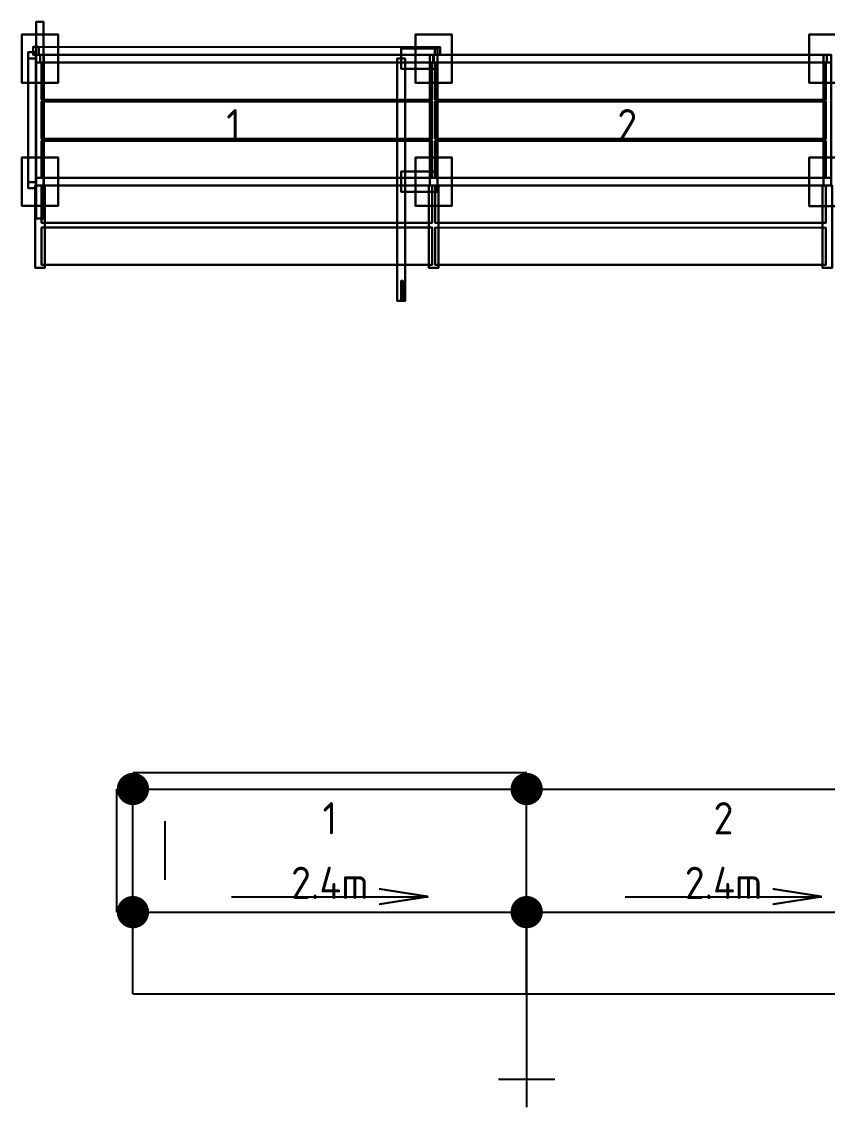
# Model space of a CAD drawing. Header units: millimetres. Extents: x 45959 to 58943, y 20090 to 26810.
# Drawn here: x 45959 to 50949, y 20090 to 26810 of the extents above; entities that cross this region are included whole.
import ezdxf
from ezdxf.enums import TextEntityAlignment as Align

# ---------------------------------------------------------------- set-up
doc = ezdxf.new("R2010")
doc.units = ezdxf.units.MM
doc.linetypes.add('KwikScaf_DASHED', pattern=[3.75, 2.5, -1.25])
doc.linetypes.add('KwikScaf_Line', pattern=[1, 1, 0])
doc.layers.add('KwikScaf 3D', color=7, linetype='CONTINUOUS')
doc.layers.add('KwikScaf Schematic', color=7, linetype='CONTINUOUS')
doc.styles.add('KwikScaf ISO', font='isocp.shx')

msp = doc.modelspace()

# ---------------------------------------------------------------- linework, layer by layer
at = {"layer": 'KwikScaf Schematic', "color": 1, "linetype": 'KwikScaf_DASHED'}
for p, q in [((49086.8, 22160), (46647.8, 22160.1)), ((46547.7, 21298.1), (46547.8, 22060.1)), ((46847.7, 21498.1), (46847.8, 21860.1))]:
    msp.add_line(p, q, dxfattribs=at)
at = {"layer": 'KwikScaf Schematic', "color": 1, "linetype": 'KwikScaf_Line'}
for p, q in [((46647.7, 21298.1), (46647.8, 22060.1)), ((46647.8, 22060.1), (49086.8, 22060)), ((49086.7, 21298), (49086.8, 22060)), ((49086.8, 22060), (51525.8, 22059.8)), ((48477, 21393.2), (48172.1, 21440.9)), ((50916, 21393.1), (50611.1, 21440.7)), ((47257.5, 21393.3), (48477, 21393.2)), ((48477, 21393.2), (48172.1, 21345.6)), ((49696.5, 21393.2), (50916, 21393.1)), ((50916, 21393.1), (50611.1, 21345.5)), ((46647.7, 21298.1), (49086.7, 21298)), ((46647.7, 20790.1), (46647.7, 21298.1)), ((49086.7, 21298), (49086.7, 20790)), ((49086.7, 21298), (51525.7, 21297.8)), ((49086.7, 20790), (49086.7, 21298)), ((49086.7, 20790), (46647.7, 20790.1)), ((49086.7, 20790), (49086.6, 20090)), ((51525.7, 20789.8), (49086.7, 20790)), ((48911.7, 20265), (49261.7, 20264.9))]:
    msp.add_line(p, q, dxfattribs=at)
for points in [[(46647.8, 22110.1, 100, 100, -0.198912), (46683.1, 22095.5, 100, 100, -0.198912), (46697.8, 22060.1, 100, 100, -0.198912), (46683.1, 22024.7, 100, 100, -0.198912), (46647.8, 22010.1, 100, 100, -0.198912), (46612.4, 22024.8, 100, 100, -0.198912), (46597.8, 22060.1, 100, 100, -0.198912), (46612.4, 22095.5, 100, 100, -0.198912)], [(49086.8, 22110, 100, 100, -0.198912), (49122.1, 22095.3, 100, 100, -0.198912), (49136.8, 22059.9, 100, 100, -0.198912), (49122.1, 22024.6, 100, 100, -0.198912), (49086.8, 22010, 100, 100, -0.198912), (49051.4, 22024.6, 100, 100, -0.198912), (49036.8, 22060, 100, 100, -0.198912), (49051.4, 22095.3, 100, 100, -0.198912)], [(49086.8, 22110, 100, 100, -0.198912), (49122.1, 22095.3, 100, 100, -0.198912), (49136.8, 22059.9, 100, 100, -0.198912), (49122.1, 22024.6, 100, 100, -0.198912), (49086.8, 22010, 100, 100, -0.198912), (49051.4, 22024.6, 100, 100, -0.198912), (49036.8, 22060, 100, 100, -0.198912), (49051.4, 22095.3, 100, 100, -0.198912)], [(49086.7, 21348, 100, 100, -0.198912), (49122.1, 21333.3, 100, 100, -0.198912), (49136.7, 21297.9, 100, 100, -0.198912), (49122.1, 21262.6, 100, 100, -0.198912), (49086.7, 21248, 100, 100, -0.198912), (49051.4, 21262.6, 100, 100, -0.198912), (49036.7, 21298, 100, 100, -0.198912), (49051.4, 21333.3, 100, 100, -0.198912)]]:
    msp.add_lwpolyline(points, format="xyseb", close=True, dxfattribs=at)
at = {"layer": 'KwikScaf Schematic', "color": 1, "linetype": 'KwikScaf_Line', "const_width": 100}
for points in [[(46647.7, 21348.1, -0.198912), (46683.1, 21333.5, -0.198912), (46697.7, 21298.1, -0.198912), (46683.1, 21262.7, -0.198912), (46647.7, 21248.1, -0.198912), (46612.4, 21262.8, -0.198912), (46597.7, 21298.1, -0.198912), (46612.4, 21333.5, -0.198912)], [(49086.7, 21348, -0.198912), (49122.1, 21333.3, -0.198912), (49136.7, 21297.9, -0.198912), (49122.1, 21262.6, -0.198912), (49086.7, 21248, -0.198912), (49051.4, 21262.6, -0.198912), (49036.7, 21298, -0.198912), (49051.4, 21333.3, -0.198912)]]:
    msp.add_lwpolyline(points, format="xyb", close=True, dxfattribs=at)

# ---------------------------------------------------------------- texts
at = {"layer": 'KwikScaf 3D', "color": 230, "style": 'KwikScaf ISO'}
for s, p in [('1', (47271.1, 26169)), ('2', (49710.1, 26168.8))]:
    msp.add_text(s, height=200, rotation=359.99633, dxfattribs=at).set_placement(p, align=Align.MIDDLE_CENTER)
at = {"layer": 'KwikScaf Schematic', "style": 'KwikScaf ISO'}
for s, p in [('1', (47867.3, 21879)), ('2', (50306.3, 21878.9)), ('2.4m', (47867.2, 21479)), ('2.4m', (50306.2, 21478.9))]:
    msp.add_text(s, height=200, rotation=359.99633, dxfattribs=at).set_placement(p, align=Align.MIDDLE_CENTER)

# ---------------------------------------------------------------- meshes
at = {"layer": 'KwikScaf 3D', "color": 60}
mesh = msp.add_polymesh((6, 3), dxfattribs=at)
for k, corner in enumerate([(46094.2, 26809.6, 2576.7), (46094.2, 26809.6, 1586.7), (46094.2, 26809.6, 1586.7), (46094.1, 25590.6, 2576.7), (46094.1, 25590.6, 1586.7), (46094.1, 25590.6, 1586.7), (46048.1, 25590.6, 2576.7), (46048.1, 25590.6, 1586.7), (46094.1, 25590.6, 1586.7), (46048.2, 26809.6, 2576.7), (46048.2, 26809.6, 1586.7), (46094.2, 26809.6, 1586.7), (46048.2, 26809.6, 2576.7), (46048.2, 26809.6, 2576.7), (46094.2, 26809.6, 2576.7), (46048.1, 25590.6, 2576.7), (46048.1, 25590.6, 2576.7), (46094.1, 25590.6, 2576.7)]):
    mesh.set_mesh_vertex(divmod(k, 3), corner)
at = {"layer": 'KwikScaf 3D', "color": 200}
mesh = msp.add_polymesh((6, 3), dxfattribs=at)
for k, corner in enumerate([(45958.7, 26731.1, -460), (45958.7, 26731.1, -498), (45958.7, 26731.1, -498), (46183.7, 26731, -460), (46183.7, 26731, -498), (46183.7, 26731, -498), (46183.7, 26431, -460), (46183.7, 26431, -498), (46183.7, 26731, -498), (45958.7, 26431.1, -460), (45958.7, 26431.1, -498), (45958.7, 26731.1, -498), (45958.7, 26431.1, -460), (45958.7, 26431.1, -460), (45958.7, 26731.1, -460), (46183.7, 26431, -460), (46183.7, 26431, -460), (46183.7, 26731, -460)]):
    mesh.set_mesh_vertex(divmod(k, 3), corner)
mesh = msp.add_polymesh((6, 3), dxfattribs=at)
for k, corner in enumerate([(48397.7, 26730.9, -460), (48397.7, 26730.9, -498), (48397.7, 26730.9, -498), (48622.7, 26730.9, -460), (48622.7, 26730.9, -498), (48622.7, 26730.9, -498), (48622.7, 26430.9, -460), (48622.7, 26430.9, -498), (48622.7, 26730.9, -498), (48397.7, 26430.9, -460), (48397.7, 26430.9, -498), (48397.7, 26730.9, -498), (48397.7, 26430.9, -460), (48397.7, 26430.9, -460), (48397.7, 26730.9, -460), (48622.7, 26430.9, -460), (48622.7, 26430.9, -460), (48622.7, 26730.9, -460)]):
    mesh.set_mesh_vertex(divmod(k, 3), corner)
mesh = msp.add_polymesh((6, 3), dxfattribs=at)
for k, corner in enumerate([(50836.7, 26730.8, -460), (50836.7, 26730.8, -498), (50836.7, 26730.8, -498), (51061.7, 26730.7, -460), (51061.7, 26730.7, -498), (51061.7, 26730.7, -498), (51061.7, 26430.7, -460), (51061.7, 26430.7, -498), (51061.7, 26730.7, -498), (50836.7, 26430.8, -460), (50836.7, 26430.8, -498), (50836.7, 26730.8, -498), (50836.7, 26430.8, -460), (50836.7, 26430.8, -460), (50836.7, 26730.8, -460), (51061.7, 26430.7, -460), (51061.7, 26430.7, -460), (51061.7, 26730.7, -460)]):
    mesh.set_mesh_vertex(divmod(k, 3), corner)
at = {"layer": 'KwikScaf 3D', "color": 150}
mesh = msp.add_polymesh((6, 3), dxfattribs=at)
for k, corner in enumerate([(45999.1, 25817.3, 1063.2), (45999.1, 25779.3, 1033.9), (45999.1, 25779.3, 1033.9), (45999.2, 26620.8, 19.7), (45999.2, 26582.8, -9.6), (45999.2, 26582.8, -9.6), (46047.2, 26620.8, 19.7), (46047.2, 26582.8, -9.6), (45999.2, 26582.8, -9.6), (46047.1, 25817.3, 1063.2), (46047.1, 25779.3, 1033.9), (45999.1, 25779.3, 1033.9), (46047.1, 25817.3, 1063.2), (46047.1, 25817.3, 1063.2), (45999.1, 25817.3, 1063.2), (46047.2, 26620.8, 19.7), (46047.2, 26620.8, 19.7), (45999.2, 26620.8, 19.7)]):
    mesh.set_mesh_vertex(divmod(k, 3), corner)
mesh = msp.add_polymesh((6, 3), dxfattribs=at)
for k, corner in enumerate([(46047.2, 26582.8, 2549.2), (46047.2, 26620.8, 2519.9), (46047.2, 26620.8, 2519.9), (46047.1, 25779.3, 1505.7), (46047.1, 25817.3, 1476.4), (46047.1, 25817.3, 1476.4), (45999.1, 25779.3, 1505.7), (45999.1, 25817.3, 1476.4), (46047.1, 25817.3, 1476.4), (45999.2, 26582.8, 2549.2), (45999.2, 26620.8, 2519.9), (46047.2, 26620.8, 2519.9), (45999.2, 26582.8, 2549.2), (45999.2, 26582.8, 2549.2), (46047.2, 26582.8, 2549.2), (45999.1, 25779.3, 1505.7), (45999.1, 25779.3, 1505.7), (46047.1, 25779.3, 1505.7)]):
    mesh.set_mesh_vertex(divmod(k, 3), corner)
mesh = msp.add_polymesh((6, 3), dxfattribs=at)
for k, corner in enumerate([(46064.4, 26653.1, 2521.9), (46030.2, 26653.1, 2488.2), (46030.2, 26653.1, 2488.2), (48551.1, 26652.9, -0.4), (48517, 26652.9, -34.1), (48517, 26652.9, -34.1), (48551.1, 26604.9, -0.4), (48517, 26604.9, -34.1), (48517, 26652.9, -34.1), (46064.4, 26605.1, 2521.9), (46030.2, 26605.1, 2488.2), (46030.2, 26653.1, 2488.2), (46064.4, 26605.1, 2521.9), (46064.4, 26605.1, 2521.9), (46064.4, 26653.1, 2521.9), (48551.1, 26604.9, -0.4), (48551.1, 26604.9, -0.4), (48551.1, 26652.9, -0.4)]):
    mesh.set_mesh_vertex(divmod(k, 3), corner)
at = {"layer": 'KwikScaf 3D', "color": 140}
mesh = msp.add_polymesh((6, 3), dxfattribs=at)
for k, corner in enumerate([(48534.2, 26518.4, 1452.5), (48534.2, 26518.4, 1327.5), (48534.2, 26518.4, 1327.5), (48309.2, 26518.4, 1452.5), (48309.2, 26518.4, 1327.5), (48309.2, 26518.4, 1327.5), (48309.2, 26643.4, 1452.5), (48309.2, 26643.4, 1327.5), (48309.2, 26518.4, 1327.5), (48534.2, 26643.4, 1452.5), (48534.2, 26643.4, 1327.5), (48534.2, 26518.4, 1327.5), (48534.2, 26643.4, 1452.5), (48534.2, 26643.4, 1452.5), (48534.2, 26518.4, 1452.5), (48309.2, 26643.4, 1452.5), (48309.2, 26643.4, 1452.5), (48309.2, 26518.4, 1452.5)]):
    mesh.set_mesh_vertex(divmod(k, 3), corner)
at = {"layer": 'KwikScaf 3D', "color": 50}
mesh = msp.add_polymesh((6, 3), dxfattribs=at)
for k, corner in enumerate([(46095.2, 26557.1, 100), (46095.2, 26557.1, 52), (46095.2, 26557.1, 52), (46095.1, 25843.1, 100), (46095.1, 25843.1, 52), (46095.1, 25843.1, 52), (46047.1, 25843.1, 100), (46047.1, 25843.1, 52), (46095.1, 25843.1, 52), (46047.2, 26557.1, 100), (46047.2, 26557.1, 52), (46095.2, 26557.1, 52), (46047.2, 26557.1, 100), (46047.2, 26557.1, 100), (46095.2, 26557.1, 100), (46047.1, 25843.1, 100), (46047.1, 25843.1, 100), (46095.1, 25843.1, 100)]):
    mesh.set_mesh_vertex(divmod(k, 3), corner)
mesh = msp.add_polymesh((6, 3), dxfattribs=at)
for k, corner in enumerate([(46095.2, 26557.1, 1586), (46095.2, 26557.1, 1538), (46095.2, 26557.1, 1538), (46095.1, 25843.1, 1586), (46095.1, 25843.1, 1538), (46095.1, 25843.1, 1538), (46047.1, 25843.1, 1586), (46047.1, 25843.1, 1538), (46095.1, 25843.1, 1538), (46047.2, 26557.1, 1586), (46047.2, 26557.1, 1538), (46095.2, 26557.1, 1538), (46047.2, 26557.1, 1586), (46047.2, 26557.1, 1586), (46095.2, 26557.1, 1586), (46047.1, 25843.1, 1586), (46047.1, 25843.1, 1586), (46095.1, 25843.1, 1586)]):
    mesh.set_mesh_vertex(divmod(k, 3), corner)
mesh = msp.add_polymesh((6, 3), dxfattribs=at)
for k, corner in enumerate([(46095.2, 26557.1, 3072), (46095.2, 26557.1, 3024), (46095.2, 26557.1, 3024), (46095.1, 25843.1, 3072), (46095.1, 25843.1, 3024), (46095.1, 25843.1, 3024), (46047.1, 25843.1, 3072), (46047.1, 25843.1, 3024), (46095.1, 25843.1, 3024), (46047.2, 26557.1, 3072), (46047.2, 26557.1, 3024), (46095.2, 26557.1, 3024), (46047.2, 26557.1, 3072), (46047.2, 26557.1, 3072), (46095.2, 26557.1, 3072), (46047.1, 25843.1, 3072), (46047.1, 25843.1, 3072), (46095.1, 25843.1, 3072)]):
    mesh.set_mesh_vertex(divmod(k, 3), corner)
at = {"layer": 'KwikScaf 3D', "color": 70}
mesh = msp.add_polymesh((6, 3), dxfattribs=at)
for k, corner in enumerate([(46095.2, 26557.1, 2576.7), (46095.2, 26557.1, 2528.7), (46095.2, 26557.1, 2528.7), (46095.1, 25843.1, 2576.7), (46095.1, 25843.1, 2528.7), (46095.1, 25843.1, 2528.7), (46047.1, 25843.1, 2576.7), (46047.1, 25843.1, 2528.7), (46095.1, 25843.1, 2528.7), (46047.2, 26557.1, 2576.7), (46047.2, 26557.1, 2528.7), (46095.2, 26557.1, 2528.7), (46047.2, 26557.1, 2576.7), (46047.2, 26557.1, 2576.7), (46095.2, 26557.1, 2576.7), (46047.1, 25843.1, 2576.7), (46047.1, 25843.1, 2576.7), (46095.1, 25843.1, 2576.7)]):
    mesh.set_mesh_vertex(divmod(k, 3), corner)
at = {"layer": 'KwikScaf 3D', "color": 180}
mesh = msp.add_polymesh((6, 3), dxfattribs=at)
for k, corner in enumerate([(46095.2, 26605.1, 2391.7), (46047.2, 26605.1, 2391.7), (46047.2, 26605.1, 2391.7), (46095.2, 26605.1, -185), (46047.2, 26605.1, -185), (46047.2, 26605.1, -185), (46095.2, 26557.1, -185), (46047.2, 26557.1, -185), (46047.2, 26605.1, -185), (46095.2, 26557.1, 2391.7), (46047.2, 26557.1, 2391.7), (46047.2, 26605.1, 2391.7), (46095.2, 26557.1, 2391.7), (46095.2, 26557.1, 2391.7), (46095.2, 26605.1, 2391.7), (46095.2, 26557.1, -185), (46095.2, 26557.1, -185), (46095.2, 26605.1, -185)]):
    mesh.set_mesh_vertex(divmod(k, 3), corner)
mesh = msp.add_polymesh((6, 3), dxfattribs=at)
for k, corner in enumerate([(46095.2, 26605.1, 3382.3), (46047.2, 26605.1, 3382.3), (46047.2, 26605.1, 3382.3), (46095.2, 26605.1, 2291.7), (46047.2, 26605.1, 2291.7), (46047.2, 26605.1, 2291.7), (46095.2, 26557.1, 2291.7), (46047.2, 26557.1, 2291.7), (46047.2, 26605.1, 2291.7), (46095.2, 26557.1, 3382.3), (46047.2, 26557.1, 3382.3), (46047.2, 26605.1, 3382.3), (46095.2, 26557.1, 3382.3), (46095.2, 26557.1, 3382.3), (46095.2, 26605.1, 3382.3), (46095.2, 26557.1, 2291.7), (46095.2, 26557.1, 2291.7), (46095.2, 26605.1, 2291.7)]):
    mesh.set_mesh_vertex(divmod(k, 3), corner)
at = {"layer": 'KwikScaf 3D', "color": 190}
mesh = msp.add_polymesh((6, 3), dxfattribs=at)
for k, corner in enumerate([(46095.2, 26605.1), (46047.2, 26605.1), (46047.2, 26605.1), (46095.2, 26605.1, -460), (46047.2, 26605.1, -460), (46047.2, 26605.1, -460), (46095.2, 26557.1, -460), (46047.2, 26557.1, -460), (46047.2, 26605.1, -460), (46095.2, 26557.1), (46047.2, 26557.1), (46047.2, 26605.1), (46095.2, 26557.1), (46095.2, 26557.1), (46095.2, 26605.1), (46095.2, 26557.1, -460), (46095.2, 26557.1, -460), (46095.2, 26605.1, -460)]):
    mesh.set_mesh_vertex(divmod(k, 3), corner)
at = {"layer": 'KwikScaf 3D', "color": 60}
mesh = msp.add_polymesh((6, 3), dxfattribs=at)
for k, corner in enumerate([(48508.2, 26557.9, 2556.7), (48508.2, 26557.9, 1566.7), (48508.2, 26557.9, 1566.7), (46073.2, 26558.1, 2556.7), (46073.2, 26558.1, 1566.7), (46073.2, 26558.1, 1566.7), (46073.2, 26604.1, 2556.7), (46073.2, 26604.1, 1566.7), (46073.2, 26558.1, 1566.7), (48508.2, 26603.9, 2556.7), (48508.2, 26603.9, 1566.7), (48508.2, 26557.9, 1566.7), (48508.2, 26603.9, 2556.7), (48508.2, 26603.9, 2556.7), (48508.2, 26557.9, 2556.7), (46073.2, 26604.1, 2556.7), (46073.2, 26604.1, 2556.7), (46073.2, 26558.1, 2556.7)]):
    mesh.set_mesh_vertex(divmod(k, 3), corner)
at = {"layer": 'KwikScaf 3D', "color": 20}
mesh = msp.add_polymesh((6, 3), dxfattribs=at)
for k, corner in enumerate([(48500.7, 26326.9, 1607), (48500.7, 26326.9, 1543), (48500.7, 26326.9, 1543), (46080.7, 26327.1, 1607), (46080.7, 26327.1, 1543), (46080.7, 26327.1, 1543), (46080.7, 26557.1, 1607), (46080.7, 26557.1, 1543), (46080.7, 26327.1, 1543), (48500.7, 26556.9, 1607), (48500.7, 26556.9, 1543), (48500.7, 26326.9, 1543), (48500.7, 26556.9, 1607), (48500.7, 26556.9, 1607), (48500.7, 26326.9, 1607), (46080.7, 26557.1, 1607), (46080.7, 26557.1, 1607), (46080.7, 26327.1, 1607)]):
    mesh.set_mesh_vertex(divmod(k, 3), corner)
at = {"layer": 'KwikScaf 3D', "color": 40}
mesh = msp.add_polymesh((6, 3), dxfattribs=at)
for k, corner in enumerate([(48486.2, 26556.9, 80), (48486.2, 26556.9, 32), (48486.2, 26556.9, 32), (46095.2, 26557.1, 80), (46095.2, 26557.1, 32), (46095.2, 26557.1, 32), (46095.2, 26605.1, 80), (46095.2, 26605.1, 32), (46095.2, 26557.1, 32), (48486.2, 26604.9, 80), (48486.2, 26604.9, 32), (48486.2, 26556.9, 32), (48486.2, 26604.9, 80), (48486.2, 26604.9, 80), (48486.2, 26556.9, 80), (46095.2, 26605.1, 80), (46095.2, 26605.1, 80), (46095.2, 26557.1, 80)]):
    mesh.set_mesh_vertex(divmod(k, 3), corner)
mesh = msp.add_polymesh((6, 3), dxfattribs=at)
for k, corner in enumerate([(48486.2, 26556.9, 1566), (48486.2, 26556.9, 1518), (48486.2, 26556.9, 1518), (46095.2, 26557.1, 1566), (46095.2, 26557.1, 1518), (46095.2, 26557.1, 1518), (46095.2, 26605.1, 1566), (46095.2, 26605.1, 1518), (46095.2, 26557.1, 1518), (48486.2, 26604.9, 1566), (48486.2, 26604.9, 1518), (48486.2, 26556.9, 1518), (48486.2, 26604.9, 1566), (48486.2, 26604.9, 1566), (48486.2, 26556.9, 1566), (46095.2, 26605.1, 1566), (46095.2, 26605.1, 1566), (46095.2, 26557.1, 1566)]):
    mesh.set_mesh_vertex(divmod(k, 3), corner)
mesh = msp.add_polymesh((6, 3), dxfattribs=at)
for k, corner in enumerate([(48486.2, 26556.9, 3052), (48486.2, 26556.9, 3004), (48486.2, 26556.9, 3004), (46095.2, 26557.1, 3052), (46095.2, 26557.1, 3004), (46095.2, 26557.1, 3004), (46095.2, 26605.1, 3052), (46095.2, 26605.1, 3004), (46095.2, 26557.1, 3004), (48486.2, 26604.9, 3052), (48486.2, 26604.9, 3004), (48486.2, 26556.9, 3004), (48486.2, 26604.9, 3052), (48486.2, 26604.9, 3052), (48486.2, 26556.9, 3052), (46095.2, 26605.1, 3052), (46095.2, 26605.1, 3052), (46095.2, 26557.1, 3052)]):
    mesh.set_mesh_vertex(divmod(k, 3), corner)
at = {"layer": 'KwikScaf 3D', "color": 70}
mesh = msp.add_polymesh((6, 3), dxfattribs=at)
for k, corner in enumerate([(48486.2, 26556.9, 2556.7), (48486.2, 26556.9, 2508.7), (48486.2, 26556.9, 2508.7), (46095.2, 26557.1, 2556.7), (46095.2, 26557.1, 2508.7), (46095.2, 26557.1, 2508.7), (46095.2, 26605.1, 2556.7), (46095.2, 26605.1, 2508.7), (46095.2, 26557.1, 2508.7), (48486.2, 26604.9, 2556.7), (48486.2, 26604.9, 2508.7), (48486.2, 26556.9, 2508.7), (48486.2, 26604.9, 2556.7), (48486.2, 26604.9, 2556.7), (48486.2, 26556.9, 2556.7), (46095.2, 26605.1, 2556.7), (46095.2, 26605.1, 2556.7), (46095.2, 26557.1, 2556.7)]):
    mesh.set_mesh_vertex(divmod(k, 3), corner)
at = {"layer": 'KwikScaf 3D', "color": 120}
mesh = msp.add_polymesh((6, 3), dxfattribs=at)
for k, corner in enumerate([(48283.6, 25080.9, 1415.5), (48283.6, 25080.9, 1364.5), (48283.6, 25080.9, 1364.5), (48283.7, 26580.9, 1415.5), (48283.7, 26580.9, 1364.5), (48283.7, 26580.9, 1364.5), (48334.7, 26580.9, 1415.5), (48334.7, 26580.9, 1364.5), (48283.7, 26580.9, 1364.5), (48334.6, 25080.9, 1415.5), (48334.6, 25080.9, 1364.5), (48283.6, 25080.9, 1364.5), (48334.6, 25080.9, 1415.5), (48334.6, 25080.9, 1415.5), (48283.6, 25080.9, 1415.5), (48334.7, 26580.9, 1415.5), (48334.7, 26580.9, 1415.5), (48283.7, 26580.9, 1415.5)]):
    mesh.set_mesh_vertex(divmod(k, 3), corner)
at = {"layer": 'KwikScaf 3D', "color": 50}
mesh = msp.add_polymesh((6, 3), dxfattribs=at)
for k, corner in enumerate([(48486.1, 25842.9, 100), (48486.1, 25842.9, 52), (48486.1, 25842.9, 52), (48486.2, 26556.9, 100), (48486.2, 26556.9, 52), (48486.2, 26556.9, 52), (48534.2, 26556.9, 100), (48534.2, 26556.9, 52), (48486.2, 26556.9, 52), (48534.1, 25842.9, 100), (48534.1, 25842.9, 52), (48486.1, 25842.9, 52), (48534.1, 25842.9, 100), (48534.1, 25842.9, 100), (48486.1, 25842.9, 100), (48534.2, 26556.9, 100), (48534.2, 26556.9, 100), (48486.2, 26556.9, 100)]):
    mesh.set_mesh_vertex(divmod(k, 3), corner)
mesh = msp.add_polymesh((6, 3), dxfattribs=at)
for k, corner in enumerate([(48486.1, 25842.9, 1586), (48486.1, 25842.9, 1538), (48486.1, 25842.9, 1538), (48486.2, 26556.9, 1586), (48486.2, 26556.9, 1538), (48486.2, 26556.9, 1538), (48534.2, 26556.9, 1586), (48534.2, 26556.9, 1538), (48486.2, 26556.9, 1538), (48534.1, 25842.9, 1586), (48534.1, 25842.9, 1538), (48486.1, 25842.9, 1538), (48534.1, 25842.9, 1586), (48534.1, 25842.9, 1586), (48486.1, 25842.9, 1586), (48534.2, 26556.9, 1586), (48534.2, 26556.9, 1586), (48486.2, 26556.9, 1586)]):
    mesh.set_mesh_vertex(divmod(k, 3), corner)
at = {"layer": 'KwikScaf 3D', "color": 180}
mesh = msp.add_polymesh((6, 3), dxfattribs=at)
for k, corner in enumerate([(48534.2, 26604.9, 2391.7), (48486.2, 26604.9, 2391.7), (48486.2, 26604.9, 2391.7), (48534.2, 26604.9, -185), (48486.2, 26604.9, -185), (48486.2, 26604.9, -185), (48534.2, 26556.9, -185), (48486.2, 26556.9, -185), (48486.2, 26604.9, -185), (48534.2, 26556.9, 2391.7), (48486.2, 26556.9, 2391.7), (48486.2, 26604.9, 2391.7), (48534.2, 26556.9, 2391.7), (48534.2, 26556.9, 2391.7), (48534.2, 26604.9, 2391.7), (48534.2, 26556.9, -185), (48534.2, 26556.9, -185), (48534.2, 26604.9, -185)]):
    mesh.set_mesh_vertex(divmod(k, 3), corner)
mesh = msp.add_polymesh((6, 3), dxfattribs=at)
for k, corner in enumerate([(48534.2, 26604.9, 3382.3), (48486.2, 26604.9, 3382.3), (48486.2, 26604.9, 3382.3), (48534.2, 26604.9, 2291.7), (48486.2, 26604.9, 2291.7), (48486.2, 26604.9, 2291.7), (48534.2, 26556.9, 2291.7), (48486.2, 26556.9, 2291.7), (48486.2, 26604.9, 2291.7), (48534.2, 26556.9, 3382.3), (48486.2, 26556.9, 3382.3), (48486.2, 26604.9, 3382.3), (48534.2, 26556.9, 3382.3), (48534.2, 26556.9, 3382.3), (48534.2, 26604.9, 3382.3), (48534.2, 26556.9, 2291.7), (48534.2, 26556.9, 2291.7), (48534.2, 26604.9, 2291.7)]):
    mesh.set_mesh_vertex(divmod(k, 3), corner)
at = {"layer": 'KwikScaf 3D', "color": 190}
mesh = msp.add_polymesh((6, 3), dxfattribs=at)
for k, corner in enumerate([(48534.2, 26604.9), (48486.2, 26604.9), (48486.2, 26604.9), (48534.2, 26604.9, -460), (48486.2, 26604.9, -460), (48486.2, 26604.9, -460), (48534.2, 26556.9, -460), (48486.2, 26556.9, -460), (48486.2, 26604.9, -460), (48534.2, 26556.9), (48486.2, 26556.9), (48486.2, 26604.9), (48534.2, 26556.9), (48534.2, 26556.9), (48534.2, 26604.9), (48534.2, 26556.9, -460), (48534.2, 26556.9, -460), (48534.2, 26604.9, -460)]):
    mesh.set_mesh_vertex(divmod(k, 3), corner)
at = {"layer": 'KwikScaf 3D', "color": 60}
mesh = msp.add_polymesh((6, 3), dxfattribs=at)
for k, corner in enumerate([(50947.2, 26557.7, 2556.7), (50947.2, 26557.7, 1566.7), (50947.2, 26557.7, 1566.7), (48512.2, 26557.9, 2556.7), (48512.2, 26557.9, 1566.7), (48512.2, 26557.9, 1566.7), (48512.2, 26603.9, 2556.7), (48512.2, 26603.9, 1566.7), (48512.2, 26557.9, 1566.7), (50947.2, 26603.7, 2556.7), (50947.2, 26603.7, 1566.7), (50947.2, 26557.7, 1566.7), (50947.2, 26603.7, 2556.7), (50947.2, 26603.7, 2556.7), (50947.2, 26557.7, 2556.7), (48512.2, 26603.9, 2556.7), (48512.2, 26603.9, 2556.7), (48512.2, 26557.9, 2556.7)]):
    mesh.set_mesh_vertex(divmod(k, 3), corner)
at = {"layer": 'KwikScaf 3D', "color": 20}
mesh = msp.add_polymesh((6, 3), dxfattribs=at)
for k, corner in enumerate([(50939.7, 26326.7, 1607), (50939.7, 26326.7, 1543), (50939.7, 26326.7, 1543), (48519.7, 26326.9, 1607), (48519.7, 26326.9, 1543), (48519.7, 26326.9, 1543), (48519.7, 26556.9, 1607), (48519.7, 26556.9, 1543), (48519.7, 26326.9, 1543), (50939.7, 26556.7, 1607), (50939.7, 26556.7, 1543), (50939.7, 26326.7, 1543), (50939.7, 26556.7, 1607), (50939.7, 26556.7, 1607), (50939.7, 26326.7, 1607), (48519.7, 26556.9, 1607), (48519.7, 26556.9, 1607), (48519.7, 26326.9, 1607)]):
    mesh.set_mesh_vertex(divmod(k, 3), corner)
at = {"layer": 'KwikScaf 3D', "color": 40}
mesh = msp.add_polymesh((6, 3), dxfattribs=at)
for k, corner in enumerate([(50925.2, 26556.7, 80), (50925.2, 26556.7, 32), (50925.2, 26556.7, 32), (48534.2, 26556.9, 80), (48534.2, 26556.9, 32), (48534.2, 26556.9, 32), (48534.2, 26604.9, 80), (48534.2, 26604.9, 32), (48534.2, 26556.9, 32), (50925.2, 26604.7, 80), (50925.2, 26604.7, 32), (50925.2, 26556.7, 32), (50925.2, 26604.7, 80), (50925.2, 26604.7, 80), (50925.2, 26556.7, 80), (48534.2, 26604.9, 80), (48534.2, 26604.9, 80), (48534.2, 26556.9, 80)]):
    mesh.set_mesh_vertex(divmod(k, 3), corner)
mesh = msp.add_polymesh((6, 3), dxfattribs=at)
for k, corner in enumerate([(50925.2, 26556.7, 1566), (50925.2, 26556.7, 1518), (50925.2, 26556.7, 1518), (48534.2, 26556.9, 1566), (48534.2, 26556.9, 1518), (48534.2, 26556.9, 1518), (48534.2, 26604.9, 1566), (48534.2, 26604.9, 1518), (48534.2, 26556.9, 1518), (50925.2, 26604.7, 1566), (50925.2, 26604.7, 1518), (50925.2, 26556.7, 1518), (50925.2, 26604.7, 1566), (50925.2, 26604.7, 1566), (50925.2, 26556.7, 1566), (48534.2, 26604.9, 1566), (48534.2, 26604.9, 1566), (48534.2, 26556.9, 1566)]):
    mesh.set_mesh_vertex(divmod(k, 3), corner)
mesh = msp.add_polymesh((6, 3), dxfattribs=at)
for k, corner in enumerate([(50925.2, 26556.7, 3052), (50925.2, 26556.7, 3004), (50925.2, 26556.7, 3004), (48534.2, 26556.9, 3052), (48534.2, 26556.9, 3004), (48534.2, 26556.9, 3004), (48534.2, 26604.9, 3052), (48534.2, 26604.9, 3004), (48534.2, 26556.9, 3004), (50925.2, 26604.7, 3052), (50925.2, 26604.7, 3004), (50925.2, 26556.7, 3004), (50925.2, 26604.7, 3052), (50925.2, 26604.7, 3052), (50925.2, 26556.7, 3052), (48534.2, 26604.9, 3052), (48534.2, 26604.9, 3052), (48534.2, 26556.9, 3052)]):
    mesh.set_mesh_vertex(divmod(k, 3), corner)
at = {"layer": 'KwikScaf 3D', "color": 70}
mesh = msp.add_polymesh((6, 3), dxfattribs=at)
for k, corner in enumerate([(50925.2, 26556.7, 2556.7), (50925.2, 26556.7, 2508.7), (50925.2, 26556.7, 2508.7), (48534.2, 26556.9, 2556.7), (48534.2, 26556.9, 2508.7), (48534.2, 26556.9, 2508.7), (48534.2, 26604.9, 2556.7), (48534.2, 26604.9, 2508.7), (48534.2, 26556.9, 2508.7), (50925.2, 26604.7, 2556.7), (50925.2, 26604.7, 2508.7), (50925.2, 26556.7, 2508.7), (50925.2, 26604.7, 2556.7), (50925.2, 26604.7, 2556.7), (50925.2, 26556.7, 2556.7), (48534.2, 26604.9, 2556.7), (48534.2, 26604.9, 2556.7), (48534.2, 26556.9, 2556.7)]):
    mesh.set_mesh_vertex(divmod(k, 3), corner)
at = {"layer": 'KwikScaf 3D', "color": 50}
mesh = msp.add_polymesh((6, 3), dxfattribs=at)
for k, corner in enumerate([(50925.1, 25842.7, 100), (50925.1, 25842.7, 52), (50925.1, 25842.7, 52), (50925.2, 26556.7, 100), (50925.2, 26556.7, 52), (50925.2, 26556.7, 52), (50973.2, 26556.7, 100), (50973.2, 26556.7, 52), (50925.2, 26556.7, 52), (50973.1, 25842.7, 100), (50973.1, 25842.7, 52), (50925.1, 25842.7, 52), (50973.1, 25842.7, 100), (50973.1, 25842.7, 100), (50925.1, 25842.7, 100), (50973.2, 26556.7, 100), (50973.2, 26556.7, 100), (50925.2, 26556.7, 100)]):
    mesh.set_mesh_vertex(divmod(k, 3), corner)
mesh = msp.add_polymesh((6, 3), dxfattribs=at)
for k, corner in enumerate([(50925.1, 25842.7, 1586), (50925.1, 25842.7, 1538), (50925.1, 25842.7, 1538), (50925.2, 26556.7, 1586), (50925.2, 26556.7, 1538), (50925.2, 26556.7, 1538), (50973.2, 26556.7, 1586), (50973.2, 26556.7, 1538), (50925.2, 26556.7, 1538), (50973.1, 25842.7, 1586), (50973.1, 25842.7, 1538), (50925.1, 25842.7, 1538), (50973.1, 25842.7, 1586), (50973.1, 25842.7, 1586), (50925.1, 25842.7, 1586), (50973.2, 26556.7, 1586), (50973.2, 26556.7, 1586), (50925.2, 26556.7, 1586)]):
    mesh.set_mesh_vertex(divmod(k, 3), corner)
at = {"layer": 'KwikScaf 3D', "color": 180}
mesh = msp.add_polymesh((6, 3), dxfattribs=at)
for k, corner in enumerate([(50973.2, 26604.7, 2391.7), (50925.2, 26604.7, 2391.7), (50925.2, 26604.7, 2391.7), (50973.2, 26604.7, -185), (50925.2, 26604.7, -185), (50925.2, 26604.7, -185), (50973.2, 26556.7, -185), (50925.2, 26556.7, -185), (50925.2, 26604.7, -185), (50973.2, 26556.7, 2391.7), (50925.2, 26556.7, 2391.7), (50925.2, 26604.7, 2391.7), (50973.2, 26556.7, 2391.7), (50973.2, 26556.7, 2391.7), (50973.2, 26604.7, 2391.7), (50973.2, 26556.7, -185), (50973.2, 26556.7, -185), (50973.2, 26604.7, -185)]):
    mesh.set_mesh_vertex(divmod(k, 3), corner)
mesh = msp.add_polymesh((6, 3), dxfattribs=at)
for k, corner in enumerate([(50973.2, 26604.7, 3382.3), (50925.2, 26604.7, 3382.3), (50925.2, 26604.7, 3382.3), (50973.2, 26604.7, 2291.7), (50925.2, 26604.7, 2291.7), (50925.2, 26604.7, 2291.7), (50973.2, 26556.7, 2291.7), (50925.2, 26556.7, 2291.7), (50925.2, 26604.7, 2291.7), (50973.2, 26556.7, 3382.3), (50925.2, 26556.7, 3382.3), (50925.2, 26604.7, 3382.3), (50973.2, 26556.7, 3382.3), (50973.2, 26556.7, 3382.3), (50973.2, 26604.7, 3382.3), (50973.2, 26556.7, 2291.7), (50973.2, 26556.7, 2291.7), (50973.2, 26604.7, 2291.7)]):
    mesh.set_mesh_vertex(divmod(k, 3), corner)
at = {"layer": 'KwikScaf 3D', "color": 190}
mesh = msp.add_polymesh((6, 3), dxfattribs=at)
for k, corner in enumerate([(50973.2, 26604.7), (50925.2, 26604.7), (50925.2, 26604.7), (50973.2, 26604.7, -460), (50925.2, 26604.7, -460), (50925.2, 26604.7, -460), (50973.2, 26556.7, -460), (50925.2, 26556.7, -460), (50925.2, 26604.7, -460), (50973.2, 26556.7), (50925.2, 26556.7), (50925.2, 26604.7), (50973.2, 26556.7), (50973.2, 26556.7), (50973.2, 26604.7), (50973.2, 26556.7, -460), (50973.2, 26556.7, -460), (50973.2, 26604.7, -460)]):
    mesh.set_mesh_vertex(divmod(k, 3), corner)
at = {"layer": 'KwikScaf 3D', "color": 20}
mesh = msp.add_polymesh((6, 3), dxfattribs=at)
for k, corner in enumerate([(48500.6, 26084.9, 1607), (48500.6, 26084.9, 1543), (48500.6, 26084.9, 1543), (46080.6, 26085.1, 1607), (46080.6, 26085.1, 1543), (46080.6, 26085.1, 1543), (46080.7, 26315.1, 1607), (46080.7, 26315.1, 1543), (46080.6, 26085.1, 1543), (48500.7, 26314.9, 1607), (48500.7, 26314.9, 1543), (48500.6, 26084.9, 1543), (48500.7, 26314.9, 1607), (48500.7, 26314.9, 1607), (48500.6, 26084.9, 1607), (46080.7, 26315.1, 1607), (46080.7, 26315.1, 1607), (46080.6, 26085.1, 1607)]):
    mesh.set_mesh_vertex(divmod(k, 3), corner)
mesh = msp.add_polymesh((6, 3), dxfattribs=at)
for k, corner in enumerate([(50939.6, 26084.7, 1607), (50939.6, 26084.7, 1543), (50939.6, 26084.7, 1543), (48519.6, 26084.9, 1607), (48519.6, 26084.9, 1543), (48519.6, 26084.9, 1543), (48519.7, 26314.9, 1607), (48519.7, 26314.9, 1543), (48519.6, 26084.9, 1543), (50939.7, 26314.7, 1607), (50939.7, 26314.7, 1543), (50939.6, 26084.7, 1543), (50939.7, 26314.7, 1607), (50939.7, 26314.7, 1607), (50939.6, 26084.7, 1607), (48519.7, 26314.9, 1607), (48519.7, 26314.9, 1607), (48519.6, 26084.9, 1607)]):
    mesh.set_mesh_vertex(divmod(k, 3), corner)
mesh = msp.add_polymesh((6, 3), dxfattribs=at)
for k, corner in enumerate([(48500.6, 25842.9, 1607), (48500.6, 25842.9, 1543), (48500.6, 25842.9, 1543), (46080.6, 25843.1, 1607), (46080.6, 25843.1, 1543), (46080.6, 25843.1, 1543), (46080.6, 26073.1, 1607), (46080.6, 26073.1, 1543), (46080.6, 25843.1, 1543), (48500.6, 26072.9, 1607), (48500.6, 26072.9, 1543), (48500.6, 25842.9, 1543), (48500.6, 26072.9, 1607), (48500.6, 26072.9, 1607), (48500.6, 25842.9, 1607), (46080.6, 26073.1, 1607), (46080.6, 26073.1, 1607), (46080.6, 25843.1, 1607)]):
    mesh.set_mesh_vertex(divmod(k, 3), corner)
mesh = msp.add_polymesh((6, 3), dxfattribs=at)
for k, corner in enumerate([(50939.6, 25842.7, 1607), (50939.6, 25842.7, 1543), (50939.6, 25842.7, 1543), (48519.6, 25842.9, 1607), (48519.6, 25842.9, 1543), (48519.6, 25842.9, 1543), (48519.6, 26072.9, 1607), (48519.6, 26072.9, 1543), (48519.6, 25842.9, 1543), (50939.6, 26072.7, 1607), (50939.6, 26072.7, 1543), (50939.6, 25842.7, 1543), (50939.6, 26072.7, 1607), (50939.6, 26072.7, 1607), (50939.6, 25842.7, 1607), (48519.6, 26072.9, 1607), (48519.6, 26072.9, 1607), (48519.6, 25842.9, 1607)]):
    mesh.set_mesh_vertex(divmod(k, 3), corner)
at = {"layer": 'KwikScaf 3D', "color": 200}
mesh = msp.add_polymesh((6, 3), dxfattribs=at)
for k, corner in enumerate([(46183.6, 25669, -460), (46183.6, 25669, -498), (46183.6, 25669, -498), (45958.6, 25669.1, -460), (45958.6, 25669.1, -498), (45958.6, 25669.1, -498), (45958.6, 25969.1, -460), (45958.6, 25969.1, -498), (45958.6, 25669.1, -498), (46183.6, 25969, -460), (46183.6, 25969, -498), (46183.6, 25669, -498), (46183.6, 25969, -460), (46183.6, 25969, -460), (46183.6, 25669, -460), (45958.6, 25969.1, -460), (45958.6, 25969.1, -460), (45958.6, 25669.1, -460)]):
    mesh.set_mesh_vertex(divmod(k, 3), corner)
mesh = msp.add_polymesh((6, 3), dxfattribs=at)
for k, corner in enumerate([(48622.6, 25668.9, -460), (48622.6, 25668.9, -498), (48622.6, 25668.9, -498), (48397.6, 25668.9, -460), (48397.6, 25668.9, -498), (48397.6, 25668.9, -498), (48397.6, 25968.9, -460), (48397.6, 25968.9, -498), (48397.6, 25668.9, -498), (48622.6, 25968.9, -460), (48622.6, 25968.9, -498), (48622.6, 25668.9, -498), (48622.6, 25968.9, -460), (48622.6, 25968.9, -460), (48622.6, 25668.9, -460), (48397.6, 25968.9, -460), (48397.6, 25968.9, -460), (48397.6, 25668.9, -460)]):
    mesh.set_mesh_vertex(divmod(k, 3), corner)
mesh = msp.add_polymesh((6, 3), dxfattribs=at)
for k, corner in enumerate([(51061.6, 25668.7, -460), (51061.6, 25668.7, -498), (51061.6, 25668.7, -498), (50836.6, 25668.8, -460), (50836.6, 25668.8, -498), (50836.6, 25668.8, -498), (50836.6, 25968.8, -460), (50836.6, 25968.8, -498), (50836.6, 25668.8, -498), (51061.6, 25968.7, -460), (51061.6, 25968.7, -498), (51061.6, 25668.7, -498), (51061.6, 25968.7, -460), (51061.6, 25968.7, -460), (51061.6, 25668.7, -460), (50836.6, 25968.8, -460), (50836.6, 25968.8, -460), (50836.6, 25668.8, -460)]):
    mesh.set_mesh_vertex(divmod(k, 3), corner)
at = {"layer": 'KwikScaf 3D', "color": 140}
mesh = msp.add_polymesh((6, 3), dxfattribs=at)
for k, corner in enumerate([(48534.1, 25756.4, 1452.5), (48534.1, 25756.4, 1327.5), (48534.1, 25756.4, 1327.5), (48309.1, 25756.4, 1452.5), (48309.1, 25756.4, 1327.5), (48309.1, 25756.4, 1327.5), (48309.1, 25881.4, 1452.5), (48309.1, 25881.4, 1327.5), (48309.1, 25756.4, 1327.5), (48534.1, 25881.4, 1452.5), (48534.1, 25881.4, 1327.5), (48534.1, 25756.4, 1327.5), (48534.1, 25881.4, 1452.5), (48534.1, 25881.4, 1452.5), (48534.1, 25756.4, 1452.5), (48309.1, 25881.4, 1452.5), (48309.1, 25881.4, 1452.5), (48309.1, 25756.4, 1452.5)]):
    mesh.set_mesh_vertex(divmod(k, 3), corner)
at = {"layer": 'KwikScaf 3D', "color": 180}
mesh = msp.add_polymesh((6, 3), dxfattribs=at)
for k, corner in enumerate([(46047.1, 25795.1, 1896.3), (46095.1, 25795.1, 1896.3), (46095.1, 25795.1, 1896.3), (46047.1, 25795.1, -185), (46095.1, 25795.1, -185), (46095.1, 25795.1, -185), (46047.1, 25843.1, -185), (46095.1, 25843.1, -185), (46095.1, 25795.1, -185), (46047.1, 25843.1, 1896.3), (46095.1, 25843.1, 1896.3), (46095.1, 25795.1, 1896.3), (46047.1, 25843.1, 1896.3), (46047.1, 25843.1, 1896.3), (46047.1, 25795.1, 1896.3), (46047.1, 25843.1, -185), (46047.1, 25843.1, -185), (46047.1, 25795.1, -185)]):
    mesh.set_mesh_vertex(divmod(k, 3), corner)
mesh = msp.add_polymesh((6, 3), dxfattribs=at)
for k, corner in enumerate([(46047.1, 25795.1, 3382.3), (46095.1, 25795.1, 3382.3), (46095.1, 25795.1, 3382.3), (46047.1, 25795.1, 1796.3), (46095.1, 25795.1, 1796.3), (46095.1, 25795.1, 1796.3), (46047.1, 25843.1, 1796.3), (46095.1, 25843.1, 1796.3), (46095.1, 25795.1, 1796.3), (46047.1, 25843.1, 3382.3), (46095.1, 25843.1, 3382.3), (46095.1, 25795.1, 3382.3), (46047.1, 25843.1, 3382.3), (46047.1, 25843.1, 3382.3), (46047.1, 25795.1, 3382.3), (46047.1, 25843.1, 1796.3), (46047.1, 25843.1, 1796.3), (46047.1, 25795.1, 1796.3)]):
    mesh.set_mesh_vertex(divmod(k, 3), corner)
at = {"layer": 'KwikScaf 3D', "color": 190}
mesh = msp.add_polymesh((6, 3), dxfattribs=at)
for k, corner in enumerate([(46047.1, 25795.1), (46095.1, 25795.1), (46095.1, 25795.1), (46047.1, 25795.1, -460), (46095.1, 25795.1, -460), (46095.1, 25795.1, -460), (46047.1, 25843.1, -460), (46095.1, 25843.1, -460), (46095.1, 25795.1, -460), (46047.1, 25843.1), (46095.1, 25843.1), (46095.1, 25795.1), (46047.1, 25843.1), (46047.1, 25843.1), (46047.1, 25795.1), (46047.1, 25843.1, -460), (46047.1, 25843.1, -460), (46047.1, 25795.1, -460)]):
    mesh.set_mesh_vertex(divmod(k, 3), corner)
at = {"layer": 'KwikScaf 3D', "color": 40}
mesh = msp.add_polymesh((6, 3), dxfattribs=at)
for k, corner in enumerate([(46095.1, 25843.1, 80), (46095.1, 25843.1, 32), (46095.1, 25843.1, 32), (48486.1, 25842.9, 80), (48486.1, 25842.9, 32), (48486.1, 25842.9, 32), (48486.1, 25794.9, 80), (48486.1, 25794.9, 32), (48486.1, 25842.9, 32), (46095.1, 25795.1, 80), (46095.1, 25795.1, 32), (46095.1, 25843.1, 32), (46095.1, 25795.1, 80), (46095.1, 25795.1, 80), (46095.1, 25843.1, 80), (48486.1, 25794.9, 80), (48486.1, 25794.9, 80), (48486.1, 25842.9, 80)]):
    mesh.set_mesh_vertex(divmod(k, 3), corner)
mesh = msp.add_polymesh((6, 3), dxfattribs=at)
for k, corner in enumerate([(46095.1, 25843.1, 1566), (46095.1, 25843.1, 1518), (46095.1, 25843.1, 1518), (48486.1, 25842.9, 1566), (48486.1, 25842.9, 1518), (48486.1, 25842.9, 1518), (48486.1, 25794.9, 1566), (48486.1, 25794.9, 1518), (48486.1, 25842.9, 1518), (46095.1, 25795.1, 1566), (46095.1, 25795.1, 1518), (46095.1, 25843.1, 1518), (46095.1, 25795.1, 1566), (46095.1, 25795.1, 1566), (46095.1, 25843.1, 1566), (48486.1, 25794.9, 1566), (48486.1, 25794.9, 1566), (48486.1, 25842.9, 1566)]):
    mesh.set_mesh_vertex(divmod(k, 3), corner)
at = {"layer": 'KwikScaf 3D', "color": 180}
mesh = msp.add_polymesh((6, 3), dxfattribs=at)
for k, corner in enumerate([(48486.1, 25794.9, 1896.3), (48534.1, 25794.9, 1896.3), (48534.1, 25794.9, 1896.3), (48486.1, 25794.9, -185), (48534.1, 25794.9, -185), (48534.1, 25794.9, -185), (48486.1, 25842.9, -185), (48534.1, 25842.9, -185), (48534.1, 25794.9, -185), (48486.1, 25842.9, 1896.3), (48534.1, 25842.9, 1896.3), (48534.1, 25794.9, 1896.3), (48486.1, 25842.9, 1896.3), (48486.1, 25842.9, 1896.3), (48486.1, 25794.9, 1896.3), (48486.1, 25842.9, -185), (48486.1, 25842.9, -185), (48486.1, 25794.9, -185)]):
    mesh.set_mesh_vertex(divmod(k, 3), corner)
at = {"layer": 'KwikScaf 3D', "color": 190}
mesh = msp.add_polymesh((6, 3), dxfattribs=at)
for k, corner in enumerate([(48486.1, 25794.9), (48534.1, 25794.9), (48534.1, 25794.9), (48486.1, 25794.9, -460), (48534.1, 25794.9, -460), (48534.1, 25794.9, -460), (48486.1, 25842.9, -460), (48534.1, 25842.9, -460), (48534.1, 25794.9, -460), (48486.1, 25842.9), (48534.1, 25842.9), (48534.1, 25794.9), (48486.1, 25842.9), (48486.1, 25842.9), (48486.1, 25794.9), (48486.1, 25842.9, -460), (48486.1, 25842.9, -460), (48486.1, 25794.9, -460)]):
    mesh.set_mesh_vertex(divmod(k, 3), corner)
at = {"layer": 'KwikScaf 3D', "color": 40}
mesh = msp.add_polymesh((6, 3), dxfattribs=at)
for k, corner in enumerate([(48534.1, 25842.9, 80), (48534.1, 25842.9, 32), (48534.1, 25842.9, 32), (50925.1, 25842.7, 80), (50925.1, 25842.7, 32), (50925.1, 25842.7, 32), (50925.1, 25794.7, 80), (50925.1, 25794.7, 32), (50925.1, 25842.7, 32), (48534.1, 25794.9, 80), (48534.1, 25794.9, 32), (48534.1, 25842.9, 32), (48534.1, 25794.9, 80), (48534.1, 25794.9, 80), (48534.1, 25842.9, 80), (50925.1, 25794.7, 80), (50925.1, 25794.7, 80), (50925.1, 25842.7, 80)]):
    mesh.set_mesh_vertex(divmod(k, 3), corner)
mesh = msp.add_polymesh((6, 3), dxfattribs=at)
for k, corner in enumerate([(48534.1, 25842.9, 1566), (48534.1, 25842.9, 1518), (48534.1, 25842.9, 1518), (50925.1, 25842.7, 1566), (50925.1, 25842.7, 1518), (50925.1, 25842.7, 1518), (50925.1, 25794.7, 1566), (50925.1, 25794.7, 1518), (50925.1, 25842.7, 1518), (48534.1, 25794.9, 1566), (48534.1, 25794.9, 1518), (48534.1, 25842.9, 1518), (48534.1, 25794.9, 1566), (48534.1, 25794.9, 1566), (48534.1, 25842.9, 1566), (50925.1, 25794.7, 1566), (50925.1, 25794.7, 1566), (50925.1, 25842.7, 1566)]):
    mesh.set_mesh_vertex(divmod(k, 3), corner)
at = {"layer": 'KwikScaf 3D', "color": 180}
mesh = msp.add_polymesh((6, 3), dxfattribs=at)
for k, corner in enumerate([(50925.1, 25794.7, 1896.3), (50973.1, 25794.7, 1896.3), (50973.1, 25794.7, 1896.3), (50925.1, 25794.7, -185), (50973.1, 25794.7, -185), (50973.1, 25794.7, -185), (50925.1, 25842.7, -185), (50973.1, 25842.7, -185), (50973.1, 25794.7, -185), (50925.1, 25842.7, 1896.3), (50973.1, 25842.7, 1896.3), (50973.1, 25794.7, 1896.3), (50925.1, 25842.7, 1896.3), (50925.1, 25842.7, 1896.3), (50925.1, 25794.7, 1896.3), (50925.1, 25842.7, -185), (50925.1, 25842.7, -185), (50925.1, 25794.7, -185)]):
    mesh.set_mesh_vertex(divmod(k, 3), corner)
at = {"layer": 'KwikScaf 3D', "color": 190}
mesh = msp.add_polymesh((6, 3), dxfattribs=at)
for k, corner in enumerate([(50925.1, 25794.7), (50973.1, 25794.7), (50973.1, 25794.7), (50925.1, 25794.7, -460), (50973.1, 25794.7, -460), (50973.1, 25794.7, -460), (50925.1, 25842.7, -460), (50973.1, 25842.7, -460), (50973.1, 25794.7, -460), (50925.1, 25842.7), (50973.1, 25842.7), (50973.1, 25794.7), (50925.1, 25842.7), (50925.1, 25842.7), (50925.1, 25794.7), (50925.1, 25842.7, -460), (50925.1, 25842.7, -460), (50925.1, 25794.7, -460)]):
    mesh.set_mesh_vertex(divmod(k, 3), corner)
at = {"layer": 'KwikScaf 3D', "color": 210}
mesh = msp.add_polymesh((6, 3), dxfattribs=at)
for k, corner in enumerate([(46101.1, 25287.1, 1590), (46101.1, 25287.1, 1590), (46101.1, 25287.1, 1590), (46101.1, 25795.1, 1145), (46101.1, 25795.1, 1590), (46101.1, 25795.1, 1590), (46041.1, 25795.1, 1145), (46041.1, 25795.1, 1590), (46101.1, 25795.1, 1590), (46041.1, 25287.1, 1590), (46041.1, 25287.1, 1590), (46101.1, 25287.1, 1590), (46041.1, 25287.1, 1590), (46041.1, 25287.1, 1590), (46101.1, 25287.1, 1590), (46041.1, 25795.1, 1145), (46041.1, 25795.1, 1145), (46101.1, 25795.1, 1145)]):
    mesh.set_mesh_vertex(divmod(k, 3), corner)
mesh = msp.add_polymesh((6, 3), dxfattribs=at)
for k, corner in enumerate([(46101.1, 25287.1, 2580.7), (46101.1, 25287.1, 2580.7), (46101.1, 25287.1, 2580.7), (46101.1, 25795.1, 2135.7), (46101.1, 25795.1, 2580.7), (46101.1, 25795.1, 2580.7), (46041.1, 25795.1, 2135.7), (46041.1, 25795.1, 2580.7), (46101.1, 25795.1, 2580.7), (46041.1, 25287.1, 2580.7), (46041.1, 25287.1, 2580.7), (46101.1, 25287.1, 2580.7), (46041.1, 25287.1, 2580.7), (46041.1, 25287.1, 2580.7), (46101.1, 25287.1, 2580.7), (46041.1, 25795.1, 2135.7), (46041.1, 25795.1, 2135.7), (46101.1, 25795.1, 2135.7)]):
    mesh.set_mesh_vertex(divmod(k, 3), corner)
at = {"layer": 'KwikScaf 3D', "color": 20}
mesh = msp.add_polymesh((6, 3), dxfattribs=at)
for k, corner in enumerate([(46080.6, 25795.1, 1607), (46080.6, 25795.1, 1543), (46080.6, 25795.1, 1543), (48500.6, 25794.9, 1607), (48500.6, 25794.9, 1543), (48500.6, 25794.9, 1543), (48500.6, 25564.9, 1607), (48500.6, 25564.9, 1543), (48500.6, 25794.9, 1543), (46080.6, 25565.1, 1607), (46080.6, 25565.1, 1543), (46080.6, 25795.1, 1543), (46080.6, 25565.1, 1607), (46080.6, 25565.1, 1607), (46080.6, 25795.1, 1607), (48500.6, 25564.9, 1607), (48500.6, 25564.9, 1607), (48500.6, 25794.9, 1607)]):
    mesh.set_mesh_vertex(divmod(k, 3), corner)
at = {"layer": 'KwikScaf 3D', "color": 210}
mesh = msp.add_polymesh((6, 3), dxfattribs=at)
for k, corner in enumerate([(48540.1, 25286.9, 1590), (48540.1, 25286.9, 1590), (48540.1, 25286.9, 1590), (48540.1, 25794.9, 1145), (48540.1, 25794.9, 1590), (48540.1, 25794.9, 1590), (48480.1, 25794.9, 1145), (48480.1, 25794.9, 1590), (48540.1, 25794.9, 1590), (48480.1, 25286.9, 1590), (48480.1, 25286.9, 1590), (48540.1, 25286.9, 1590), (48480.1, 25286.9, 1590), (48480.1, 25286.9, 1590), (48540.1, 25286.9, 1590), (48480.1, 25794.9, 1145), (48480.1, 25794.9, 1145), (48540.1, 25794.9, 1145)]):
    mesh.set_mesh_vertex(divmod(k, 3), corner)
at = {"layer": 'KwikScaf 3D', "color": 20}
mesh = msp.add_polymesh((6, 3), dxfattribs=at)
for k, corner in enumerate([(48519.6, 25794.9, 1607), (48519.6, 25794.9, 1543), (48519.6, 25794.9, 1543), (50939.6, 25794.7, 1607), (50939.6, 25794.7, 1543), (50939.6, 25794.7, 1543), (50939.6, 25564.7, 1607), (50939.6, 25564.7, 1543), (50939.6, 25794.7, 1543), (48519.6, 25564.9, 1607), (48519.6, 25564.9, 1543), (48519.6, 25794.9, 1543), (48519.6, 25564.9, 1607), (48519.6, 25564.9, 1607), (48519.6, 25794.9, 1607), (50939.6, 25564.7, 1607), (50939.6, 25564.7, 1607), (50939.6, 25794.7, 1607)]):
    mesh.set_mesh_vertex(divmod(k, 3), corner)
at = {"layer": 'KwikScaf 3D', "color": 210}
mesh = msp.add_polymesh((6, 3), dxfattribs=at)
for k, corner in enumerate([(50979.1, 25286.7, 1590), (50979.1, 25286.7, 1590), (50979.1, 25286.7, 1590), (50979.1, 25794.7, 1145), (50979.1, 25794.7, 1590), (50979.1, 25794.7, 1590), (50919.1, 25794.7, 1145), (50919.1, 25794.7, 1590), (50979.1, 25794.7, 1590), (50919.1, 25286.7, 1590), (50919.1, 25286.7, 1590), (50979.1, 25286.7, 1590), (50919.1, 25286.7, 1590), (50919.1, 25286.7, 1590), (50979.1, 25286.7, 1590), (50919.1, 25794.7, 1145), (50919.1, 25794.7, 1145), (50979.1, 25794.7, 1145)]):
    mesh.set_mesh_vertex(divmod(k, 3), corner)
at = {"layer": 'KwikScaf 3D', "color": 20}
mesh = msp.add_polymesh((6, 3), dxfattribs=at)
for k, corner in enumerate([(46080.6, 25535.1, 1607), (46080.6, 25535.1, 1543), (46080.6, 25535.1, 1543), (48500.6, 25534.9, 1607), (48500.6, 25534.9, 1543), (48500.6, 25534.9, 1543), (48500.6, 25304.9, 1607), (48500.6, 25304.9, 1543), (48500.6, 25534.9, 1543), (46080.6, 25305.1, 1607), (46080.6, 25305.1, 1543), (46080.6, 25535.1, 1543), (46080.6, 25305.1, 1607), (46080.6, 25305.1, 1607), (46080.6, 25535.1, 1607), (48500.6, 25304.9, 1607), (48500.6, 25304.9, 1607), (48500.6, 25534.9, 1607)]):
    mesh.set_mesh_vertex(divmod(k, 3), corner)
mesh = msp.add_polymesh((6, 3), dxfattribs=at)
for k, corner in enumerate([(48519.6, 25534.9, 1607), (48519.6, 25534.9, 1543), (48519.6, 25534.9, 1543), (50939.6, 25534.7, 1607), (50939.6, 25534.7, 1543), (50939.6, 25534.7, 1543), (50939.6, 25304.7, 1607), (50939.6, 25304.7, 1543), (50939.6, 25534.7, 1543), (48519.6, 25304.9, 1607), (48519.6, 25304.9, 1543), (48519.6, 25534.9, 1543), (48519.6, 25304.9, 1607), (48519.6, 25304.9, 1607), (48519.6, 25534.9, 1607), (50939.6, 25304.7, 1607), (50939.6, 25304.7, 1607), (50939.6, 25534.7, 1607)]):
    mesh.set_mesh_vertex(divmod(k, 3), corner)
at = {"layer": 'KwikScaf 3D', "color": 131}
mesh = msp.add_polymesh((6, 3), dxfattribs=at)
for k, corner in enumerate([(48319.1, 25080.9, 1515), (48319.1, 25080.9, 1265), (48319.1, 25080.9, 1265), (48309.1, 25080.9, 1515), (48309.1, 25080.9, 1265), (48309.1, 25080.9, 1265), (48309.1, 25205.9, 1515), (48309.1, 25205.9, 1265), (48309.1, 25080.9, 1265), (48319.1, 25205.9, 1515), (48319.1, 25205.9, 1265), (48319.1, 25080.9, 1265), (48319.1, 25205.9, 1515), (48319.1, 25205.9, 1515), (48319.1, 25080.9, 1515), (48309.1, 25205.9, 1515), (48309.1, 25205.9, 1515), (48309.1, 25080.9, 1515)]):
    mesh.set_mesh_vertex(divmod(k, 3), corner)

doc.saveas('drawing.dxf')
